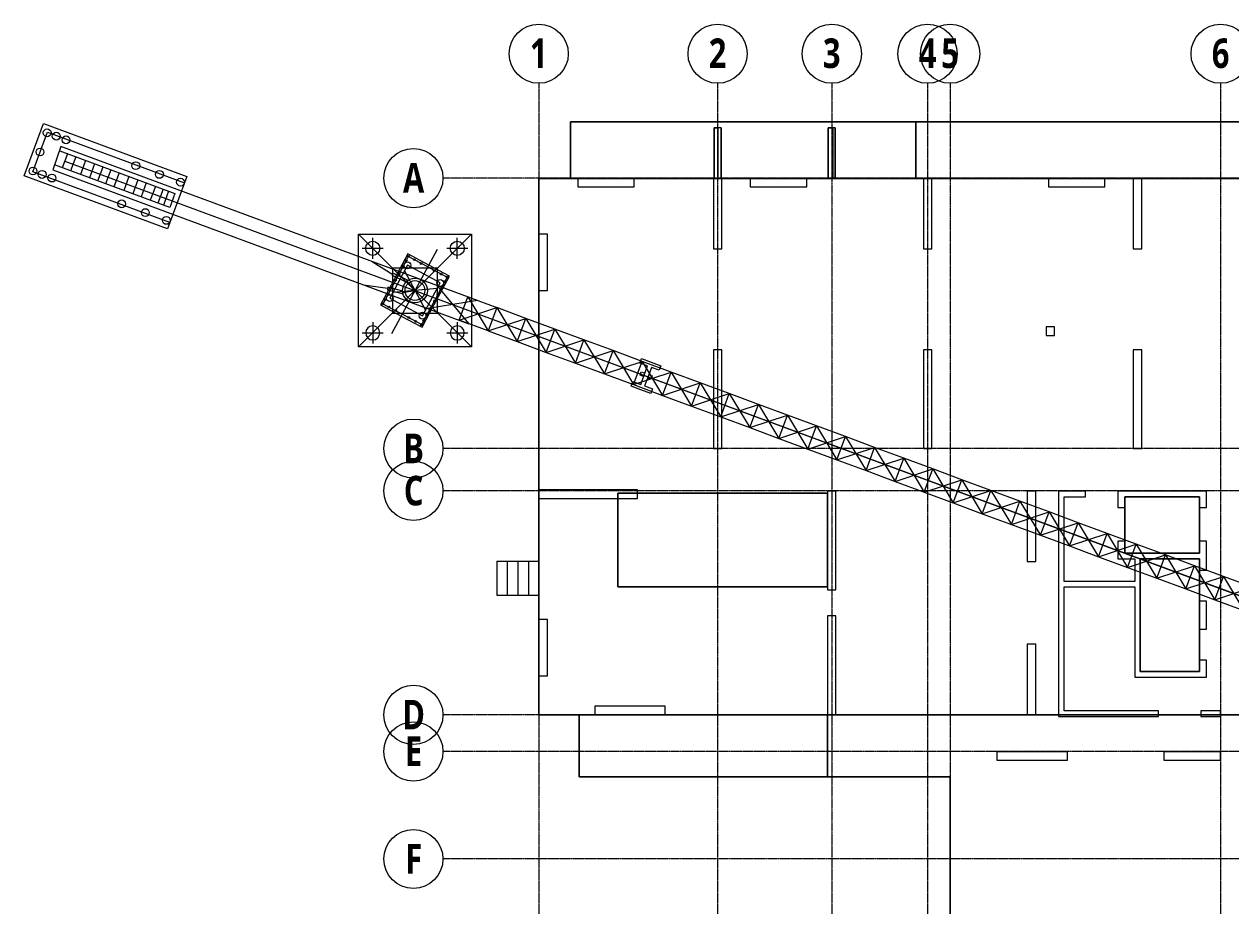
# Model space of a CAD drawing. Header units: millimetres. Extents: x -41779 to 122129, y -6962 to 59838.
# Drawn here: x -41779 to 1046, y 26053 to 57347 of the extents above; entities that cross this region are included whole.
import ezdxf

# ---------------------------------------------------------------- set-up
doc = ezdxf.new("R2010")
doc.units = ezdxf.units.MM
doc.linetypes.add('Grid Line', pattern=[10, 8, -1, 0, -1])
for name, color, linetype, lineweight in [('10-NR-Text', 4, 'Continuous', 5), ('A-FLOR', 192, 'Continuous', 5), ('A-WALL', 113, 'Continuous', 15), ('kp1', 215, 'Continuous', 15), ('S-GRID', 1, 'Continuous', 5), ('S-GRID-IDEN', 1, 'Continuous', 9), ('S-STRS', 31, 'Continuous', 15), ('Site Planning 180317_dwg', 8, 'Continuous', 5), ('VATLIEU', 32, 'Continuous', 13)]:
    doc.layers.add(name, color=color, linetype=linetype, lineweight=lineweight)
doc.styles.add('Roboto_B', font='Roboto-Bold.ttf', dxfattribs={"width": 0.8, "height": 1050})

# ---------------------------------------------------------------- blocks, each defined once
blk = doc.blocks.new('BMS-SUPPER STRUCTURE_180317_rvt-1-GF')
at = {"layer": 'A-FLOR', "color": 8}
for p, q in [((-22387, 53671), (-22387, 53881)), ((-22387, 53881), (-10137, 53881)), ((-22387, 51871), (-22387, 53671)), ((-17292, 51871), (-17292, 53671)), ((-17292, 53671), (-17160, 53671)), ((-17160, 53671), (-17160, 51871)), ((-13242, 51871), (-13242, 53671)), ((-13242, 53671), (-13077, 53671)), ((-13077, 53671), (-13077, 51871)), ((13433, 53881), (-10137, 53881)), ((-10137, 53881), (-10137, 51871)), ((-10137, 53881), (-10137, 53671)), ((-10137, 53671), (-10137, 51871)), ((-22127, 51871), (-23507, 51871)), ((-23507, 51871), (-23507, 49891)), ((-17317, 51871), (-20127, 51871)), ((-16007, 51871), (-17017, 51871)), ((-9867, 51871), (-14007, 51871)), ((-5427, 51871), (-9567, 51871)), ((-2417, 51871), (-3427, 51871)), ((2023, 51871), (-2117, 51871)), ((-23507, 47891), (-23507, 40816)), ((-20007, 40696), (-13267, 40696)), ((-23507, 40516), (-23507, 36221)), ((-20712, 37381), (-20712, 40516)), ((-2717, 38991), (-2717, 40191)), ((-67, 40191), (-67, 38991)), ((-67, 37971), (-67, 36871)), ((-13267, 37381), (-20712, 37381)), ((-67, 35871), (-67, 34771)), ((-23507, 34221), (-23507, 32831)), ((-23507, 32831), (-5067, 32831)), ((-22079, 30631), (-22079, 32831)), ((-13267, 32831), (-13267, 30631)), ((-13267, 32831), (-13267, 30631)), ((-1517, 32831), (-22, 32831)), ((673, 32831), (2193, 32831)), ((-13267, 30631), (-22079, 30631)), ((-13267, 30631), (-8917, 30631)), ((-8917, 30631), (-8917, 1681))]:
    blk.add_line(p, q, dxfattribs=at)
at = {"layer": 'A-FLOR', "color": 9}
for p, q in [((-22387, 53881), (-22387, 53671)), ((-10137, 53881), (-22387, 53881)), ((-22387, 53671), (-22387, 51871)), ((-17160, 53671), (-17292, 53671)), ((-17292, 53671), (-17292, 51871)), ((-17042, 51871), (-17042, 53671)), ((-17042, 53671), (-17042, 51871)), ((-13077, 53671), (-13242, 53671)), ((-13242, 53671), (-13242, 51871)), ((-12992, 51871), (-12992, 53671)), ((-12992, 53671), (-12992, 51871)), ((-10137, 53881), (13433, 53881)), ((-23507, 49891), (-23507, 51871)), ((-23507, 51871), (-22127, 51871)), ((-22127, 51871), (-22387, 51871)), ((-22127, 51871), (-20127, 51871)), ((-20127, 51871), (-22127, 51871)), ((-20127, 51871), (-17317, 51871)), ((-17317, 51871), (-20127, 51871)), ((-17317, 51871), (-17017, 51871)), ((-17292, 51871), (-17317, 51871)), ((-17017, 51871), (-17160, 51871)), ((-17017, 51871), (-16007, 51871)), ((-16007, 51871), (-17017, 51871)), ((-16007, 51871), (-14007, 51871)), ((-14007, 51871), (-16007, 51871)), ((-14007, 51871), (-12587, 51871)), ((-13242, 51871), (-14007, 51871)), ((-10137, 51871), (-13077, 51871)), ((-10137, 51871), (-9867, 51871)), ((-9867, 51871), (-9567, 51871)), ((-9567, 51871), (-5427, 51871)), ((-5427, 51871), (-3427, 51871)), ((-3427, 51871), (-2417, 51871)), ((-2417, 51871), (-2117, 51871)), ((-2117, 51871), (2023, 51871)), ((-23507, 47891), (-23507, 49891)), ((-23507, 40816), (-23507, 47891)), ((-23507, 40516), (-23507, 40816)), ((-20712, 40696), (-20712, 40516)), ((-20007, 40696), (-20712, 40696)), ((-17272, 40696), (-20007, 40696)), ((-17062, 40696), (-17272, 40696)), ((-13267, 40696), (-17062, 40696)), ((-13267, 40561), (-13267, 40696)), ((-23507, 38281), (-23507, 40516)), ((-20712, 40516), (-20712, 37381)), ((-13267, 37381), (-13267, 40561)), ((-67, 40571), (-2717, 40571)), ((-2717, 40571), (-2717, 40191)), ((-67, 40191), (-67, 40571)), ((-2717, 40191), (-2717, 38991)), ((-67, 38991), (-67, 40191)), ((-2717, 38991), (-2717, 38571)), ((-67, 38571), (-67, 38991)), ((-2717, 38571), (-67, 38571)), ((-67, 38371), (-2167, 38371)), ((-2167, 38371), (-2167, 34371)), ((-67, 37971), (-67, 38371)), ((-67, 36871), (-67, 37971)), ((-20712, 37381), (-17272, 37381)), ((-17272, 37381), (-17062, 37381)), ((-17062, 37381), (-13267, 37381)), ((-23507, 36221), (-23507, 37081)), ((-67, 35871), (-67, 36871)), ((-23507, 34221), (-23507, 36221)), ((-67, 34771), (-67, 35871)), ((-67, 34371), (-67, 34771)), ((-2167, 34371), (-67, 34371)), ((-23507, 32831), (-23507, 34221)), ((-15029, 32831), (-23507, 32831)), ((-22079, 32831), (-13267, 32831)), ((-22079, 32831), (-22079, 30631)), ((-5067, 32831), (-13267, 32831)), ((-1517, 32831), (-5067, 32831)), ((-22, 32831), (-1517, 32831)), ((673, 32831), (-22, 32831)), ((2193, 32831), (673, 32831)), ((-22079, 30631), (-13267, 30631)), ((-8917, 30631), (-13267, 30631)), ((-8917, 1681), (-8917, 30631))]:
    blk.add_line(p, q, dxfattribs=at)
at = {"layer": 'A-FLOR', "color": 254}
for p, q in [((-17042, 53671), (-17160, 53671)), ((-17042, 53671), (-17160, 53671)), ((-12992, 53671), (-13077, 53671)), ((-12992, 53671), (-13077, 53671)), ((-10137, 51871), (-10137, 53881)), ((-10137, 53671), (-10137, 53881)), ((-10137, 51871), (-10137, 53671)), ((-22387, 51871), (-22137, 51871)), ((-22137, 51871), (-22127, 51871)), ((-22127, 51871), (-20127, 51871)), ((-20127, 51871), (-17317, 51871)), ((-17317, 51871), (-17292, 51871)), ((-17160, 51871), (-17042, 51871)), ((-17042, 51871), (-17017, 51871)), ((-17017, 51871), (-16007, 51871)), ((-16007, 51871), (-14007, 51871)), ((-14007, 51871), (-13242, 51871)), ((-13077, 51871), (-12992, 51871)), ((-12992, 51871), (-10137, 51871)), ((-12587, 51871), (-9867, 51871)), ((-9867, 51871), (-10137, 51871)), ((-9867, 51871), (-9567, 51871)), ((-9567, 51871), (-9867, 51871)), ((-9567, 51871), (-5427, 51871)), ((-5427, 51871), (-9567, 51871)), ((-5427, 51871), (-3427, 51871)), ((-3427, 51871), (-5427, 51871)), ((-3427, 51871), (-2417, 51871)), ((-2417, 51871), (-3427, 51871)), ((-2417, 51871), (-2117, 51871)), ((-2117, 51871), (-2417, 51871)), ((-2117, 51871), (2023, 51871)), ((2023, 51871), (-2117, 51871)), ((-20712, 40696), (-20712, 40516)), ((-20007, 40696), (-20712, 40696)), ((-20712, 40696), (-20007, 40696)), ((-20712, 40516), (-20712, 40696)), ((-13267, 40696), (-20007, 40696)), ((-20007, 40696), (-17272, 40696)), ((-17272, 40696), (-17062, 40696)), ((-17062, 40696), (-13267, 40696)), ((-13267, 40561), (-13267, 40696)), ((-13267, 40696), (-13267, 40561)), ((-20712, 40516), (-20712, 37381)), ((-20712, 37381), (-20712, 40516)), ((-13267, 37381), (-13267, 40561)), ((-13267, 40561), (-13267, 37381)), ((-23507, 37081), (-23507, 38281)), ((-20712, 37381), (-13267, 37381)), ((-17272, 37381), (-20712, 37381)), ((-17062, 37381), (-17272, 37381)), ((-13267, 37381), (-17062, 37381)), ((-13267, 32831), (-22079, 32831)), ((-8907, 32831), (-15029, 32831)), ((-13267, 30631), (-13267, 32831)), ((-13267, 32831), (-5067, 32831)), ((-13267, 30631), (-13267, 32831)), ((-8697, 32831), (-8907, 32831)), ((-5067, 32831), (-8697, 32831)), ((-1517, 32831), (-5067, 32831)), ((-5067, 32831), (-1517, 32831)), ((-22, 32831), (-1517, 32831)), ((-1517, 32831), (-22, 32831)), ((673, 32831), (-22, 32831)), ((-22, 32831), (673, 32831)), ((2193, 32831), (673, 32831)), ((673, 32831), (2193, 32831))]:
    blk.add_line(p, q, dxfattribs=at)
at = {"layer": 'A-FLOR', "color": 253}
for p, q in [((-20127, 51871), (-22127, 51871)), ((-17017, 51871), (-17317, 51871)), ((-14007, 51871), (-16007, 51871)), ((-9567, 51871), (-9867, 51871)), ((-3427, 51871), (-5427, 51871)), ((-2117, 51871), (-2417, 51871)), ((-23507, 49891), (-23507, 47891)), ((-23507, 40816), (-23507, 40516)), ((-20712, 40696), (-20007, 40696)), ((-20712, 40516), (-20712, 40696)), ((-13267, 40696), (-13267, 37381)), ((-2717, 40191), (-2717, 40571)), ((-2717, 40571), (-67, 40571)), ((-67, 40571), (-67, 40191)), ((-2717, 38571), (-2717, 38991)), ((-67, 38991), (-67, 38571)), ((-67, 38571), (-2717, 38571)), ((-2167, 34371), (-2167, 38371)), ((-2167, 38371), (-67, 38371)), ((-67, 38371), (-67, 37971)), ((-67, 36871), (-67, 35871)), ((-23507, 36221), (-23507, 34221)), ((-67, 34771), (-67, 34371)), ((-67, 34371), (-2167, 34371)), ((-5067, 32831), (-1517, 32831)), ((-22, 32831), (673, 32831))]:
    blk.add_line(p, q, dxfattribs=at)
at = {"layer": 'A-WALL', "color": 55, "lineweight": 18}
for p, q in [((-20127, 51871), (-22127, 51871)), ((-22127, 51871), (-22127, 51571)), ((-20127, 51571), (-20127, 51871)), ((-17017, 51871), (-17317, 51871)), ((-17317, 51871), (-17317, 49371)), ((-17017, 49371), (-17017, 51871)), ((-14007, 51871), (-16007, 51871)), ((-16007, 51871), (-16007, 51571)), ((-14007, 51571), (-14007, 51871)), ((-9567, 51871), (-9867, 51871)), ((-9867, 51871), (-9867, 49371)), ((-9567, 49371), (-9567, 51871)), ((-3427, 51871), (-5427, 51871)), ((-5427, 51871), (-5427, 51571)), ((-3427, 51571), (-3427, 51871)), ((-2117, 51871), (-2417, 51871)), ((-2417, 51871), (-2417, 49371)), ((-2117, 49371), (-2117, 51871)), ((-22127, 51571), (-20127, 51571)), ((-16007, 51571), (-14007, 51571)), ((-5427, 51571), (-3427, 51571)), ((-23207, 49891), (-23507, 49891)), ((-23507, 49891), (-23507, 47891)), ((-23207, 47891), (-23207, 49891)), ((-17317, 49371), (-17017, 49371)), ((-9867, 49371), (-9567, 49371)), ((-2417, 49371), (-2117, 49371)), ((-23507, 47891), (-23207, 47891)), ((-5207, 46601), (-5507, 46601)), ((-5507, 46601), (-5507, 46301)), ((-5507, 46301), (-5207, 46301)), ((-5207, 46301), (-5207, 46601)), ((-17017, 45791), (-17317, 45791)), ((-17317, 45791), (-17317, 42291)), ((-17017, 42291), (-17017, 45791)), ((-9567, 45791), (-9867, 45791)), ((-9867, 45791), (-9867, 42291)), ((-9567, 42291), (-9567, 45791)), ((-2117, 45791), (-2417, 45791)), ((-2417, 45791), (-2417, 42291)), ((-2117, 42291), (-2117, 45791)), ((-17317, 42291), (-17017, 42291)), ((-9867, 42291), (-9567, 42291)), ((-2417, 42291), (-2117, 42291)), ((-20007, 40816), (-23507, 40816)), ((-23507, 40816), (-23507, 40516)), ((-20007, 40516), (-20007, 40816)), ((-12967, 40771), (-13267, 40771)), ((-13267, 40771), (-13267, 37271)), ((-12967, 37271), (-12967, 40771)), ((-5877, 40771), (-6177, 40771)), ((-6177, 40771), (-6177, 38271)), ((-5877, 38271), (-5877, 40771)), ((-4867, 40771), (-5067, 40771)), ((-5067, 40771), (-5067, 37571)), ((-4117, 40771), (-4867, 40771)), ((-4117, 40571), (-4117, 40771)), ((183, 40771), (-2967, 40771)), ((-2967, 40771), (-2967, 40571)), ((183, 40571), (183, 40771)), ((-23507, 40516), (-20007, 40516)), ((-4867, 37571), (-4867, 40571)), ((-4867, 40571), (-4117, 40571)), ((-2967, 40571), (-2967, 40191)), ((-2717, 40571), (-67, 40571)), ((-2717, 40191), (-2717, 40571)), ((-67, 40571), (-67, 40191)), ((183, 40191), (183, 40571)), ((-2967, 40191), (-2717, 40191)), ((-67, 40191), (183, 40191)), ((-2717, 38991), (-2967, 38991)), ((-2967, 38991), (-2967, 38571)), ((-2717, 38571), (-2717, 38991)), ((183, 38991), (-67, 38991)), ((-67, 38991), (-67, 38571)), ((183, 37971), (183, 38991)), ((-2967, 38571), (-2967, 38371)), ((-67, 38571), (-2717, 38571)), ((-6177, 38271), (-5877, 38271)), ((-2967, 38371), (-2367, 38371)), ((-2367, 38371), (-2367, 37571)), ((-2167, 34371), (-2167, 38371)), ((-2167, 38371), (-67, 38371)), ((-67, 38371), (-67, 37971)), ((-67, 37971), (183, 37971)), ((-13267, 37271), (-12967, 37271)), ((-5067, 37571), (-5067, 32771)), ((-2367, 37571), (-4867, 37571)), ((-4867, 32971), (-4867, 37371)), ((-4867, 37371), (-2367, 37371)), ((-2367, 37371), (-2367, 34171)), ((183, 36871), (-67, 36871)), ((-67, 36871), (-67, 35871)), ((183, 35871), (183, 36871)), ((-23207, 36221), (-23507, 36221)), ((-23507, 36221), (-23507, 34221)), ((-23207, 34221), (-23207, 36221)), ((-12967, 36341), (-13267, 36341)), ((-13267, 36341), (-13267, 32841)), ((-12967, 32841), (-12967, 36341)), ((-67, 35871), (183, 35871)), ((-5877, 35341), (-6177, 35341)), ((-6177, 35341), (-6177, 32841)), ((-5877, 32841), (-5877, 35341)), ((183, 34771), (-67, 34771)), ((-67, 34771), (-67, 34371)), ((183, 34371), (183, 34771)), ((-67, 34371), (-2167, 34371)), ((183, 34171), (183, 34371)), ((-23507, 34221), (-23207, 34221)), ((-2367, 34171), (-2167, 34171)), ((-2167, 34171), (183, 34171)), ((-19027, 33141), (-21527, 33141)), ((-21527, 33141), (-21527, 32841)), ((-19027, 32841), (-19027, 33141)), ((-21527, 32841), (-19027, 32841)), ((-13267, 32841), (-12967, 32841)), ((-6177, 32841), (-5877, 32841)), ((-5067, 32771), (-4867, 32771)), ((-1517, 32971), (-4867, 32971)), ((-4867, 32771), (-1517, 32771)), ((-1517, 32771), (-1517, 32971)), ((673, 32971), (-22, 32971)), ((-22, 32971), (-22, 32771)), ((-22, 32771), (673, 32771)), ((673, 32771), (673, 32971)), ((-4757, 31521), (-7257, 31521)), ((-7257, 31521), (-7257, 31221)), ((-4757, 31221), (-4757, 31521)), ((673, 31521), (-1327, 31521)), ((-1327, 31521), (-1327, 31221)), ((673, 31221), (673, 31521)), ((-7257, 31221), (-4757, 31221)), ((-1327, 31221), (673, 31221))]:
    blk.add_line(p, q, dxfattribs=at)
at = {"layer": 'S-STRS', "color": 7, "lineweight": 5}
for p, q in [((-25007, 38281), (-25007, 37081)), ((-25007, 38281), (-24632, 38281)), ((-25007, 38281), (-25007, 37081)), ((-24632, 38281), (-24257, 38281)), ((-24632, 38281), (-24632, 37081)), ((-24632, 38281), (-24632, 37081)), ((-24257, 38281), (-23882, 38281)), ((-24257, 38281), (-24257, 37081)), ((-24257, 38281), (-24257, 37081)), ((-23882, 38281), (-23507, 38281)), ((-23882, 38281), (-23882, 37081)), ((-23882, 38281), (-23882, 37081)), ((-23507, 38281), (-23507, 37081)), ((-25007, 37081), (-24632, 37081)), ((-24632, 37081), (-24257, 37081)), ((-24257, 37081), (-23882, 37081)), ((-23882, 37081), (-23507, 37081))]:
    blk.add_line(p, q, dxfattribs=at)
blk = doc.blocks.new('Site Planning 180317_dwg_coc-985133-GF')
at = {"layer": 'kp1', "color": 41}
for p, q in [((87062, 53568), (87062, 55068)), ((86312, 54318), (87812, 54318))]:
    blk.add_line(p, q, dxfattribs=at)
blk.add_circle((87062, 54318), 500, dxfattribs=at)
blk = doc.blocks.new('Site Planning 180317_dwg_coc-985134-GF')
at = {"layer": 'kp1', "color": 41}
for p, q in [((87062, 53568), (87062, 55068)), ((86312, 54318), (87812, 54318))]:
    blk.add_line(p, q, dxfattribs=at)
blk.add_circle((87062, 54318), 500, dxfattribs=at)
blk = doc.blocks.new('Site Planning 180317_dwg_MONGCAUTHAP-985135-GF')
at = {"layer": '10-NR-Text', "color": 131}
blk.add_line((90562, 53818), (86562, 57818), dxfattribs=at)
at = {"layer": '10-NR-Text', "color": 131, "flags": 128}
blk.add_lwpolyline([(86562, 53818), (86562, 57818), (90562, 57818), (90562, 53818), (86562, 53818), (90562, 57818)], dxfattribs=at)
blk.add_lwpolyline([(87762, 55018), (89362, 55018), (89362, 56618), (87762, 56618)], close=True, dxfattribs=at)
at = {"xscale": 0.5, "yscale": 0.5, "zscale": 0.5}
for p in [(43531, 30159), (46531, 30159)]:
    blk.add_blockref('Site Planning 180317_dwg_coc-985133-GF', p, dxfattribs=at)
at = {"extrusion": (0, 0, -1), "xscale": 0.5, "yscale": 0.5, "zscale": -0.5, "rotation": 180}
for p in [(-43531, 81477), (-46531, 81477)]:
    blk.add_blockref('Site Planning 180317_dwg_coc-985134-GF', p, dxfattribs=at)
blk = doc.blocks.new('Site Planning 180317_dwg_ff-985136-GF')
blk.add_blockref('Site Planning 180317_dwg_MONGCAUTHAP-985135-GF', (5625, 428839))
blk = doc.blocks.new('Site Planning 180317_dwg_TC1-985155-GF')
at = {"layer": 'VATLIEU', "color": 241}
for p, q in [((1145730, -337190), (1145547, -337684)), ((1145636, -337445), (1188674, -353366)), ((1146028, -337300), (1145845, -337794)), ((1146374, -337428), (1146191, -337923)), ((1146696, -337547), (1146513, -338042)), ((1146811, -338152), (1146994, -337657)), ((1147266, -337758), (1147083, -338252)), ((1147563, -337868), (1147380, -338362)), ((1147910, -337996), (1147727, -338491)), ((1148232, -338115), (1148049, -338610)), ((1148529, -338225), (1148346, -338720)), ((1148851, -338344), (1148668, -338839)), ((1149123, -338445), (1148940, -338940)), ((1149321, -338519), (1149138, -339013)), ((1158850, -340584), (1157237, -343580)), ((1156543, -341014), (1157279, -341471)), ((1157693, -341341), (1158438, -342742)), ((1156237, -341840), (1157097, -341963)), ((1158855, -341967), (1157275, -342116)), ((1157710, -341911), (1209299, -361003)), ((1158837, -341858), (1159976, -343218)), ((1160281, -342392), (1158531, -342683)), ((1159629, -343091), (1160967, -342647)), ((1160661, -343472), (1161998, -343029)), ((1161693, -343854), (1163030, -343410)), ((1162724, -344236), (1164061, -343792)), ((1163756, -344618), (1165093, -344174)), ((1164788, -344999), (1166125, -344556)), ((1165819, -345381), (1167156, -344937)), ((1166100, -344925), (1166225, -344971)), ((1166851, -345763), (1168188, -345319)), ((1167882, -346145), (1169219, -345701)), ((1168914, -346526), (1170251, -346083)), ((1169946, -346908), (1171283, -346465)), ((1170977, -347290), (1172314, -346846)), ((1172009, -347672), (1173346, -347228)), ((1173041, -348054), (1174378, -347610)), ((1174072, -348435), (1175409, -347992)), ((1175104, -348817), (1176441, -348373)), ((1176135, -349199), (1177472, -348755)), ((1177167, -349581), (1178504, -349137)), ((1178199, -349962), (1179536, -349519)), ((1179230, -350344), (1180567, -349900)), ((1180262, -350726), (1181599, -350282)), ((1181294, -351108), (1182631, -350664)), ((1182325, -351490), (1183662, -351046)), ((1183357, -351871), (1184694, -351428)), ((1184388, -352253), (1185725, -351809)), ((1185420, -352635), (1186757, -352191)), ((1186452, -353017), (1187789, -352573))]:
    blk.add_line(p, q, dxfattribs=at)
at = {"layer": 'VATLIEU', "color": 241, "flags": 128}
for points in [[(1144194, -337970), (1144881, -336116), (1149964, -337997), (1149277, -339852), (1144194, -337970), (1144881, -336116)], [(1144499, -337826), (1144759, -337123), (1145019, -336420), (1149881, -338220)], [(1160280, -342396), (1145500, -336929), (1145210, -337760), (1159974, -343222)], [(1149361, -339625), (1144499, -337826), (1144759, -337123)], [(1145458, -337089), (1149544, -338601), (1149361, -339095), (1145275, -337583)], [(1158518, -341201), (1157829, -340830), (1157752, -340974), (1157002, -342367), (1156924, -342511), (1157613, -342882)], [(1158518, -341201), (1159206, -341572), (1159129, -341716), (1158378, -343109), (1158301, -343252), (1157613, -342882)], [(1157619, -342108), (1158065, -342041), (1157770, -341701)], [(1159935, -342265), (1160967, -342647), (1160661, -343472), (1159629, -343091), (1159935, -342265), (1160661, -343472), (1161693, -343854), (1161998, -343029), (1160967, -342647)], [(1160967, -342647), (1161693, -343854), (1162724, -344236), (1163030, -343410), (1161998, -343029)], [(1161998, -343029), (1162724, -344236), (1163756, -344618), (1164061, -343792), (1163030, -343410)], [(1163030, -343410), (1163756, -344618), (1164788, -344999), (1165093, -344174), (1164061, -343792)], [(1164061, -343792), (1164788, -344999), (1165819, -345381), (1166125, -344556), (1165093, -344174)], [(1165093, -344174), (1165819, -345381), (1166851, -345763), (1167156, -344937), (1166125, -344556)], [(1166125, -344556), (1166851, -345763), (1167882, -346145), (1168188, -345319), (1167156, -344937)], [(1166179, -345096), (1166053, -345049), (1166097, -344932)], [(1166363, -345022), (1166481, -345066), (1166435, -345191), (1166317, -345147)], [(1167156, -344938), (1167882, -346145), (1168914, -346526), (1169219, -345701), (1168188, -345319)], [(1168188, -345319), (1168914, -346526), (1169946, -346908), (1170251, -346083), (1169220, -345701)], [(1169220, -345701), (1169946, -346908), (1170977, -347290), (1171283, -346465), (1170251, -346083)], [(1170251, -346083), (1170977, -347290), (1172009, -347672), (1172314, -346846), (1171283, -346465)], [(1171283, -346465), (1172009, -347672), (1173041, -348054), (1173346, -347228), (1172314, -346846)], [(1172314, -346846), (1173041, -348054), (1174072, -348435), (1174378, -347610), (1173346, -347228)], [(1173346, -347228), (1174072, -348435), (1175104, -348817), (1175409, -347992), (1174378, -347610)], [(1174378, -347610), (1175104, -348817), (1176135, -349199), (1176441, -348373), (1175409, -347992)], [(1175409, -347992), (1176135, -349199), (1177167, -349581), (1177472, -348755), (1176441, -348373)], [(1176441, -348374), (1177167, -349581), (1178199, -349962), (1178504, -349137), (1177473, -348755)], [(1177473, -348755), (1178199, -349962), (1179230, -350344), (1179536, -349519), (1178504, -349137)], [(1178504, -349137), (1179230, -350344), (1180262, -350726), (1180567, -349900), (1179536, -349519)], [(1179536, -349519), (1180262, -350726), (1181294, -351108), (1181599, -350282), (1180567, -349901)], [(1180567, -349901), (1181294, -351108), (1182325, -351490), (1182631, -350664), (1181599, -350282)], [(1181599, -350282), (1182325, -351490), (1183357, -351871), (1183662, -351046), (1182631, -350664)], [(1182631, -350664), (1183357, -351871), (1184388, -352253), (1184694, -351428), (1183662, -351046)], [(1183662, -351046), (1184388, -352253), (1185420, -352635), (1185725, -351809), (1184694, -351428)], [(1184694, -351428), (1185420, -352635), (1186452, -353017), (1186757, -352191), (1185726, -351809)], [(1185726, -351809), (1186452, -353017), (1187483, -353398), (1187789, -352573), (1186757, -352191)], [(1186757, -352191), (1187483, -353398), (1188515, -353780), (1188820, -352955), (1187789, -352573)]]:
    blk.add_lwpolyline(points, dxfattribs=at)
for points in [[(1157578, -342946), (1158315, -343342), (1158593, -342825), (1159288, -341534), (1158552, -341137), (1157816, -340741), (1157120, -342032), (1156842, -342549)], [(1157797, -341147), (1157171, -342310), (1158333, -342936), (1158959, -341773)], [(1157789, -341660), (1157750, -341741), (1157262, -341506), (1157301, -341425)], [(1157607, -342151), (1157631, -342064), (1157107, -341925), (1157084, -342012)], [(1166103, -344455), (1166448, -344582), (1166793, -344710), (1166733, -344871), (1166457, -344769), (1166335, -345098), (1166213, -345428), (1166489, -345530), (1166430, -345691), (1166085, -345563), (1165740, -345435), (1165799, -345275), (1166075, -345377), (1166197, -345047), (1166319, -344718), (1166043, -344615)]]:
    blk.add_lwpolyline(points, close=True, dxfattribs=at)
at = {"layer": 'VATLIEU', "color": 241}
for centre, radius in [((1145010, -336445), 139), ((1145334, -336565), 139), ((1145682, -336694), 139), ((1144759, -337123), 139), ((1144508, -337801), 139), ((1144832, -337921), 139), ((1148156, -337610), 139), ((1148996, -337920), 139), ((1145180, -338050), 139), ((1149743, -338197), 139), ((1147655, -338965), 139), ((1148494, -339276), 139), ((1149241, -339553), 139), ((1157832, -340826), 30), ((1157643, -341177), 30), ((1157797, -341147), 121), ((1157752, -340974), 30), ((1158042, -340945), 30), ((1158284, -341082), 30), ((1158746, -341331), 30), ((1157373, -341678), 30), ((1157501, -341440), 30), ((1158065, -342041), 440), ((1158065, -342041), 350), ((1158959, -341773), 121), ((1158993, -341458), 30), ((1159129, -341716), 30), ((1159209, -341567), 30), ((1157112, -342161), 30), ((1157234, -341935), 30), ((1158878, -342181), 30), ((1159019, -341919), 30), ((1156922, -342516), 30), ((1157002, -342367), 30), ((1157171, -342310), 121), ((1157137, -342625), 30), ((1158750, -342419), 30), ((1157384, -342752), 30), ((1157846, -343001), 30), ((1158333, -342936), 121), ((1158489, -342903), 30), ((1158611, -342676), 30), ((1158088, -343138), 30), ((1158298, -343257), 30), ((1158378, -343109), 30)]:
    blk.add_circle(centre, radius, dxfattribs=at)
blk = doc.blocks.new('Site Planning 180317_dwg-985132-GF')
for name, p in [('Site Planning 180317_dwg_TC1-985155-GF', (-242937, -288443)), ('Site Planning 180317_dwg_ff-985136-GF', (820942, -1115144))]:
    blk.add_blockref(name, p)
blk = doc.blocks.new('Grid - Circle-565542-GF')
at = {"layer": 'S-GRID-IDEN'}
blk.add_circle((0, 0), 3.5, dxfattribs=at)

msp = doc.modelspace()

# ---------------------------------------------------------------- linework, layer by layer
at = {"layer": 'S-GRID', "linetype": 'Grid Line'}
for p, q in [((-23517, 55247), (-23517, -1908)), ((-17167, 55247), (-17167, -1908)), ((-13117, 55247), (-13117, -1908)), ((-9717, 55247), (-9717, -1908)), ((-8917, 55247), (-8917, -1908)), ((683, 55247), (683, -1908)), ((76597, 51881), (-26915, 51881)), ((76597, 42281), (-26915, 42281)), ((76597, 40781), (-26915, 40781)), ((76597, 32831), (-26915, 32831)), ((76597, 31531), (-26915, 31531)), ((76597, 27716), (-26915, 27716))]:
    msp.add_line(p, q, dxfattribs=at)

# ---------------------------------------------------------------- block references
at = {"lineweight": 5}
msp.add_blockref('BMS-SUPPER STRUCTURE_180317_rvt-1-GF', (0, 0), dxfattribs=at)
at = {"layer": 'S-GRID-IDEN', "xscale": 299.9999999999997, "yscale": 299.9999999999997, "zscale": 299.9999999999997}
for p, rotation in [((-23517, 56297), 180), ((-17167, 56297), 180), ((-13117, 56297), 180), ((-9717, 56297), 180), ((-8917, 56297), 180), ((683, 56297), 180), ((-27965, 51881), 90), ((-27965, 42281), 90), ((-27965, 40781), 90), ((-27965, 32831), 90), ((-27965, 31531), 90), ((-27965, 27716), 90)]:
    msp.add_blockref('Grid - Circle-565542-GF', p, dxfattribs=dict(at, rotation=rotation))
at = {"layer": 'Site Planning 180317_dwg', "color": 241, "lineweight": 13}
msp.add_blockref('Site Planning 180317_dwg-985132-GF', (-943036, 678377), dxfattribs=at)

# ---------------------------------------------------------------- texts
at = {"layer": 'S-GRID-IDEN', "lineweight": 5, "char_height": 1050, "attachment_point": 2, "line_spacing_factor": 1.016846, "style": 'Roboto_B'}
for s, insert, width in [('\\fRoboto|b1|i0|c0|p2|;\\W.8;1', (-23517, 56839), 807.5), ('\\fRoboto|b1|i0|c0|p2|;\\W.8;2', (-17167, 56839), 807.5), ('\\fRoboto|b1|i0|c0|p2|;\\W.8;3', (-13117, 56839), 807.5), ('\\fRoboto|b1|i0|c0|p2|;\\W.8;4', (-9717, 56839), 807.5), ('\\fRoboto|b1|i0|c0|p2|;\\W.8;5', (-8917, 56839), 807.5), ('\\fRoboto|b1|i0|c0|p2|;\\W.8;6', (683, 56839), 807.5), ('\\fRoboto|b1|i0|c0|p2|;\\W.8;A', (-27957, 52415), 900.17), ('\\fRoboto|b1|i0|c0|p2|;\\W.8;B', (-27957, 42815), 900.17), ('\\fRoboto|b1|i0|c0|p2|;\\W.8;C', (-27957, 41315), 900.17), ('\\fRoboto|b1|i0|c0|p2|;\\W.8;D', (-27957, 33365), 939.88), ('\\fRoboto|b1|i0|c0|p2|;\\W.8;E', (-27957, 32065), 781.03), ('\\fRoboto|b1|i0|c0|p2|;\\W.8;F', (-27957, 28250), 781.03)]:
    msp.add_mtext(s, dxfattribs=dict(at, insert=insert, width=width))

doc.saveas('drawing.dxf')
